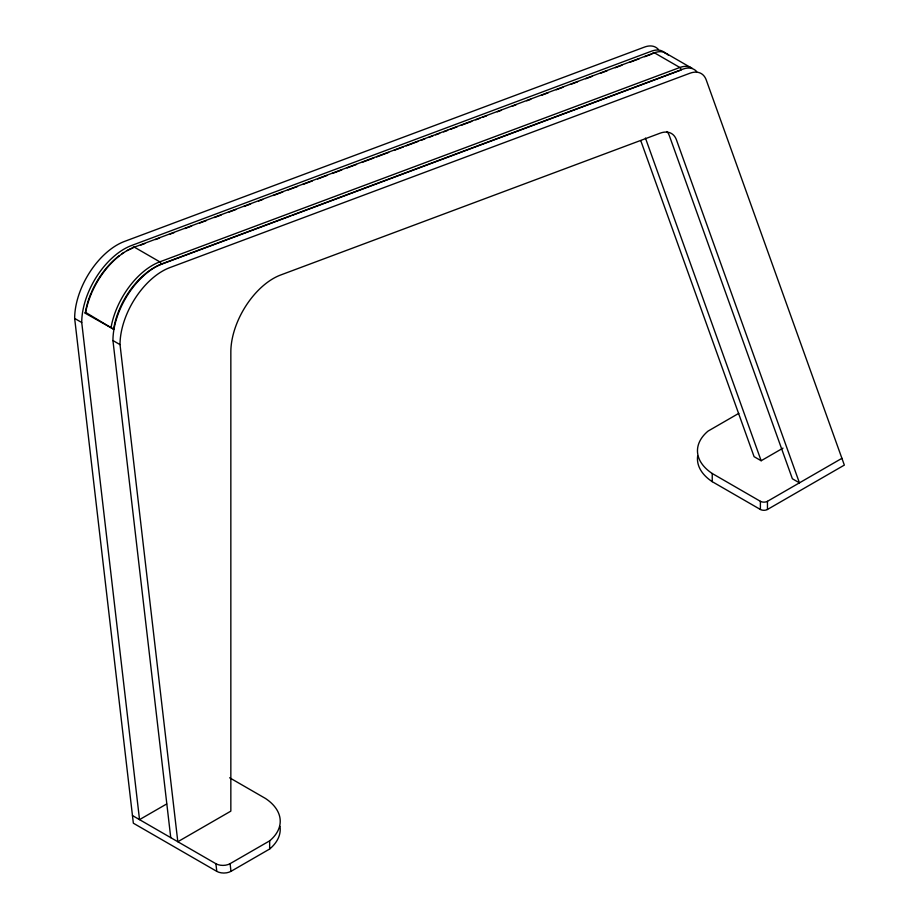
<?xml version="1.0" encoding="UTF-8"?>
<svg xmlns="http://www.w3.org/2000/svg" width="919" height="919" viewBox="0 0 919 919"><rect width="100%" height="100%" fill="white"/><g stroke="black" fill="none" stroke-linecap="round" stroke-linejoin="round"><path stroke-width="1.38" d="M85.662 312.414L84.835 313L113.669 329.243L85.662 312.414A59.999 34.646 -60 0 1 134.358 247.154L654.397 52.797A30.005 17.323 -60 0 1 668.32 55.209M738.83 413.332L708.032 431.114A59.999 34.646 0 0 0 712.236 473.503L712.236 481.671L760.392 509.471A4.997 2.883 0 0 0 767.457 509.471L844.343 465.094L706.24 79.976A30.005 17.323 -60 0 0 689.859 73.267L169.808 267.624A59.999 34.646 -60 0 0 120.021 344.625L177.815 841.735L230.841 811.132L230.841 352.011A59.999 34.646 -60 0 1 280.628 275.011L660.083 133.198A30.005 17.323 -60 0 1 676.464 139.918L799.438 482.854L792.373 478.765L669.4 135.84A30.005 17.323 -60 0 0 666.93 131.532M166.661 803.976L139.527 819.633L81.734 322.512A59.999 34.646 -60 0 1 131.52 245.522L651.571 51.154A30.005 17.323 -60 0 1 665.494 53.578M640.796 140.733L754.085 456.663L761.15 460.741L782.999 448.127M712.236 473.503L760.392 501.314A4.997 2.883 0 0 0 767.457 501.314L841.919 458.328M215.885 863.734A10.04 5.801 0 0 0 230.072 863.676L269.658 840.851A59.999 34.646 0 0 0 265.453 798.45L229.647 777.784M279.996 826.365A59.999 34.646 0 0 1 269.658 849.018L230.991 871.338L230.095 863.688M140.733 245.086L144.754 243.581M155.483 239.572L159.504 238.067M170.222 234.058L174.242 232.553M184.96 228.555L191.669 226.051M199.71 223.041L206.407 220.537M214.449 217.527L221.157 215.023M229.199 212.025L235.896 209.521M243.937 206.511L250.646 204.007M258.687 200.997L262.708 199.492M273.425 195.494L282.811 191.979M288.175 189.98L297.549 186.477M302.914 184.466L312.299 180.963M317.652 178.964L327.038 175.449M332.402 173.45L341.788 169.946M347.141 167.936L356.526 164.432M361.891 162.433L373.953 157.919M376.629 156.919L388.691 152.405M394.056 150.406L403.441 146.902M406.118 145.903L418.179 141.388M420.868 140.389L424.888 138.884M428.909 137.379L432.929 135.874M435.606 134.875L439.627 133.37M443.647 131.876L447.668 130.372M450.356 129.361L457.053 126.856M461.074 125.363L471.792 121.354M475.812 119.849L479.833 118.344M482.521 117.345L486.542 115.84M497.259 111.831L501.28 110.326M512.009 106.328L516.03 104.823M526.748 100.814L530.768 99.309M541.498 95.3L548.195 92.796M556.236 89.798L562.933 87.282M570.986 84.284L577.683 81.78M585.725 78.77L592.422 76.266M600.463 73.267L607.172 70.752M615.213 67.753L621.91 65.249M629.952 62.239L639.337 58.736M644.701 56.725L651.399 54.221M113.611 329.266A58 33.486 -60 0 1 160.974 264.419L290.99 215.827M292.334 215.322L681.025 70.051A1.999 1.333 69.5 0 0 679.853 67.489L654.397 52.797A1.999 1.333 69.5 0 0 652.743 53.727M658.418 49.488A30.005 17.323 -60 0 0 644.506 47.076L124.456 241.444A59.999 34.646 -60 0 0 74.657 318.433L81.734 322.512M696.705 71.602A30.005 17.323 -60 0 0 682.794 69.178L162.743 263.546A59.999 34.646 -60 0 0 112.945 340.535L120.021 344.625M132.462 815.555L215.896 863.722L216.792 871.373A10.04 5.801 0 0 0 230.968 871.327M216.792 871.373L133.347 823.206L74.657 318.433M666.562 53.612L692.018 68.305A30.005 17.323 -60 0 0 679.853 67.489L159.803 261.846A59.999 34.646 -60 0 0 111.119 327.107M645.437 138.057L761.15 460.741M112.945 340.535L170.75 837.657M767.457 501.314L767.457 509.471M760.392 501.314L760.392 509.471M269.658 840.851L269.658 849.018M712.236 481.671A59.999 34.646 0 0 1 697.659 456.077M160.974 264.419A1.999 1.333 69.5 0 0 159.803 261.846L134.358 247.154A1.999 1.333 69.5 0 0 132.692 248.084A58 33.486 -60 0 0 127.167 250.6M85.329 312.942A58 33.486 -60 0 1 86.662 306.303M87.006 304.97A58 33.486 -60 0 1 91.222 292.793M91.705 291.668A58 33.486 -60 0 1 119.401 255.585M121.607 253.989A58 33.486 -60 0 1 123.824 252.53"/></g></svg>
